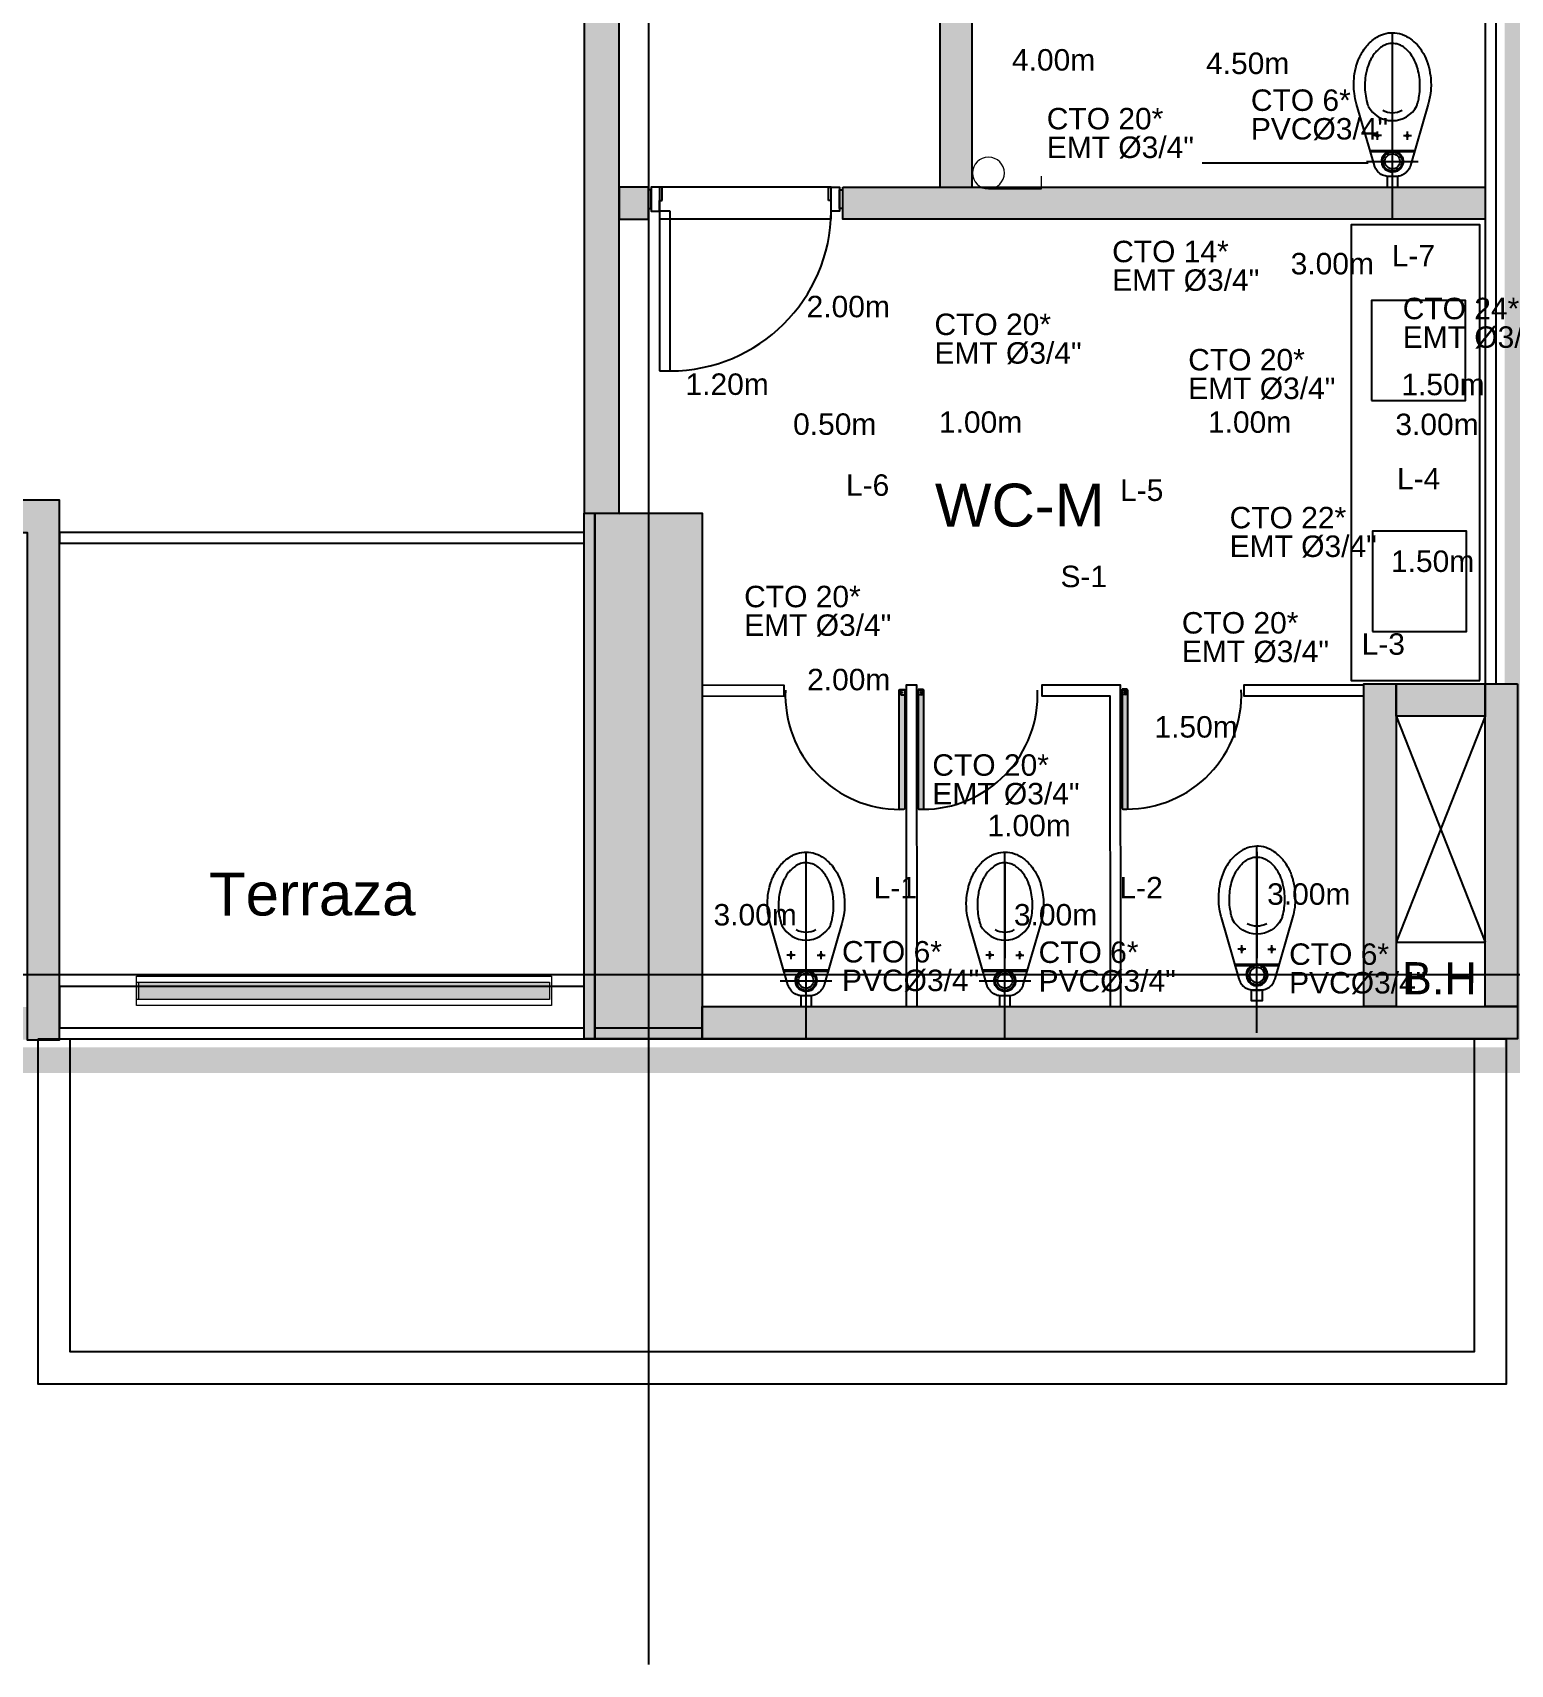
# Model space of a CAD drawing. Header units: metres. Extents: x 357 to 1031, y 43 to 2905.
# Drawn here: x 848.07 to 854.96, y 2472.12 to 2479.73 of the extents above; entities that cross this region are included whole.
import ezdxf
from ezdxf.lldxf.tags import DXFTag

# ---------------------------------------------------------------- set-up
doc = ezdxf.new("R2010")
doc.units = ezdxf.units.M
doc.linetypes.add('HIDDEN', pattern=[9.525, 6.35, -3.175])
for name, color, linetype, lineweight in [('-CN-GYD-ILUMINACIÓN', 3, 'Continuous', 20), ('-CN-GYD-TUBERIA PVC', 96, 'PVC_LINE', 25), ('TEXTOS', 250, 'Continuous', 20)]:
    doc.layers.add(name, color=color, linetype=linetype, lineweight=lineweight)
for name, color, linetype in [('GG_PISO 5', 8, 'Continuous'), ('TEXTO DE MEDIDAS', 7, 'Continuous'), ('TEXTOS MEDIDAS', 7, 'Continuous')]:
    doc.layers.add(name, color=color, linetype=linetype)
doc.styles.get("Standard").update_dxf_attribs({"font": 'arial.ttf'})
tags = doc.linetypes.add('PVC_LINE', pattern='A,0.5,-0.2,["PVC",Standard,S=0.1,R=0,X=-0.1,Y=-0.05],-0.25', length=0.95).pattern_tags.tags
tags[6] = DXFTag(74, 10)

# ---------------------------------------------------------------- blocks, each defined once
blk = doc.blocks.new('A$C14b492fb')
at = {"layer": '-CN-GYD-ILUMINACIÓN', "color": 3, "extrusion": (0, 0, -1)}
blk.add_lwpolyline([(0, 0.353), (0, 0), (-0.086, 0)], dxfattribs=at)
blk.add_circle((-0.106, 0.353), 0.106, dxfattribs=at)
blk = doc.blocks.new('A$Cfe640b9a')
at = {"layer": '-CN-GYD-ILUMINACIÓN'}
h = blk.add_hatch(dxfattribs=at)
h.set_pattern_fill('SWAMP', color=252, scale=0.5, angle=90)
h.set_pattern_definition([(270, (-2.052306, -0.42678), (0.0663011, -0.0153116), [0.0038279, -0.02679527]), (5e-10, (-2.052306, -0.428697), (0.06630109, 0.01531158), [0.00478487, -0.1278173]), (5e-10, (-2.052306, -0.429175), (0.06630109, 0.01531158), [0.0038279, -0.1287743]), (5e-10, (-2.052306, -0.428218), (0.06630109, 0.01531158), [0.0038279, -0.1287743]), (346.9961, (-2.052306, -0.429654), (0.0663011, 0.01531158), [0.00272185, -0.0653243]), (13.0039, (-2.052306, -0.42774), (3e-11, 0.03062316), [0.00272185, -0.0653243])])
h.paths.add_polyline_path([(0.391, -0.5006), (0.391, -0.4212), (-6.0268, -0.4212), (-6.0268, -0.5006)])
h.paths.add_polyline_path([(0.391, -0.4303), (0.391, -0.4823), (0.391, -0.4417)], flags=17)
at = {"layer": '-CN-GYD-ILUMINACIÓN', "color": 4}
for p, q in [((-6.0583, -0.5293), (-6.0583, -0.3925)), ((-6.0583, -0.3925), (0.391, -0.3925)), ((-6.0268, -0.5006), (-6.0268, -0.4212)), ((-6.0268, -0.4212), (0.391, -0.4212)), ((0.357, -0.4212), (0.357, -0.5006)), ((0.391, -0.3925), (0.391, -0.5293)), ((0.391, -0.5293), (-6.0583, -0.5293)), ((0.391, -0.5006), (-6.0268, -0.5006))]:
    blk.add_line(p, q, dxfattribs=at)

msp = doc.modelspace()

# ---------------------------------------------------------------- hatches: boundary and pattern name
at = {"layer": 'GG_PISO 5'}
h = msp.add_hatch(color=256, dxfattribs=at)
h.paths.add_polyline_path([(835.1927, 2527.915), (834.6927, 2527.915), (834.6927, 2529.415), (835.1927, 2529.415)])
h.paths.add_polyline_path([(827.6927, 2527.915), (827.1927, 2527.915), (827.1927, 2529.415), (827.6927, 2529.415)])
h.paths.add_polyline_path([(851.1904, 2527.915), (850.6904, 2527.915), (850.6904, 2529.415), (851.1904, 2529.415)])
h.paths.add_polyline_path([(843.6927, 2527.915), (843.1927, 2527.915), (843.1927, 2529.415), (843.6927, 2529.415)])
h.paths.add_polyline_path([(851.6904, 2519.3901), (851.6904, 2518.8901), (850.1904, 2518.8901), (850.1904, 2519.3901)])
h.paths.add_polyline_path([(835.6927, 2519.3901), (835.6927, 2518.8901), (834.1927, 2518.8901), (834.1927, 2519.3901)])
h.paths.add_polyline_path([(842.6927, 2519.3901), (842.6927, 2518.8901), (844.1927, 2518.8901), (844.1927, 2519.3901)])
h.paths.add_polyline_path([(826.6927, 2519.3901), (826.6927, 2518.8901), (828.1927, 2518.8901), (828.1927, 2519.3901)])
h.paths.add_polyline_path([(851.6904, 2511.3901), (851.6904, 2510.8901), (850.1904, 2510.8901), (850.1904, 2511.3901)])
h.paths.add_polyline_path([(835.6927, 2511.3901), (835.6927, 2510.8901), (834.1927, 2510.8901), (834.1927, 2511.3901)])
h.paths.add_polyline_path([(842.6927, 2511.3901), (842.6927, 2510.8901), (844.1927, 2510.8901), (844.1927, 2511.3901)])
h.paths.add_polyline_path([(826.6927, 2511.3901), (826.6927, 2510.8901), (828.1927, 2510.8901), (828.1927, 2511.3901)])
h.paths.add_polyline_path([(851.6904, 2501.2901), (851.6904, 2500.7901), (850.1904, 2500.7901), (850.1904, 2501.2901)])
h.paths.add_polyline_path([(835.6927, 2501.2901), (835.6927, 2500.7901), (834.1927, 2500.7901), (834.1927, 2501.2901)])
h.paths.add_polyline_path([(842.6927, 2501.2901), (842.6927, 2500.7901), (844.1927, 2500.7901), (844.1927, 2501.2901)])
h.paths.add_polyline_path([(826.6927, 2501.2901), (826.6927, 2500.7901), (828.1927, 2500.7901), (828.1927, 2501.2901)])
h.paths.add_polyline_path([(851.6904, 2493.2901), (851.6904, 2492.7901), (850.1904, 2492.7901), (850.1904, 2493.2901)])
h.paths.add_polyline_path([(835.6927, 2493.2901), (835.6927, 2492.7901), (834.1927, 2492.7901), (834.1927, 2493.2901)])
h.paths.add_polyline_path([(842.6927, 2493.2901), (842.6927, 2492.7901), (844.1927, 2492.7901), (844.1927, 2493.2901)])
h.paths.add_polyline_path([(826.6927, 2493.2901), (826.6927, 2492.7901), (828.1927, 2492.7901), (828.1927, 2493.2901)])
h.paths.add_polyline_path([(843.6927, 2483.6125), (843.1927, 2483.6125), (843.1927, 2482.1172), (843.6927, 2482.1172)])
h.paths.add_polyline_path([(849.7952, 2483.6151), (851.2952, 2483.6151), (851.2952, 2483.1151), (849.7952, 2483.1151)])
h.paths.add_polyline_path([(827.6927, 2482.1149), (827.6927, 2483.6149), (827.1927, 2483.6149), (827.1927, 2482.1149)])
h.paths.add_polyline_path([(835.1927, 2482.1149), (835.1927, 2483.6149), (834.6927, 2483.6149), (834.6927, 2482.1149)])
h.paths.add_polyline_path([(850.6904, 2475.0901), (850.6904, 2477.4901), (851.1904, 2477.4901), (851.1904, 2475.0901)])
h.paths.add_polyline_path([(843.1927, 2477.4901), (843.1927, 2475.0901), (843.6927, 2475.0901), (843.6927, 2477.4901)])
h.paths.add_polyline_path([(834.6927, 2477.4901), (834.6927, 2475.0901), (835.1927, 2475.0901), (835.1927, 2477.4901)])
h.paths.add_polyline_path([(827.6927, 2477.4901), (827.6927, 2475.0901), (827.1927, 2475.0901), (827.1927, 2477.4901)])
at = {"layer": 'GG_PISO 5', "ltscale": 0.03}
h = msp.add_hatch(color=256, dxfattribs=at)
h.dxf.hatch_style = 1
h.paths.add_polyline_path([(838.2525, 2482.1149), (838.2525, 2482.2649), (835.1927, 2482.2652), (835.1927, 2482.1152)])
h.paths.add_polyline_path([(834.8428, 2477.4911), (834.8427, 2482.1158), (834.6927, 2482.1158), (834.6928, 2477.8565), (834.6927, 2477.4911)])
h.paths.add_polyline_path([(838.2524, 2478.9404), (838.1024, 2478.9404), (838.1024, 2482.1149), (838.2524, 2482.1149)])
h.paths.add_polyline_path([(836.8521, 2479.0904), (836.8523, 2477.4008), (837.0024, 2477.4008), (837.0022, 2479.0904)])
h.paths.add_polyline_path([(837.0024, 2477.4008), (837.1524, 2477.4011), (837.1524, 2477.5511), (837.0024, 2477.5509)])
h.paths.add_polyline_path([(838.2524, 2477.5511), (838.1024, 2477.5511), (838.1024, 2476.9014), (838.2524, 2476.9014)])
h.paths.add_polyline_path([(838.0525, 2477.4008), (838.1024, 2477.401), (838.1024, 2477.5511), (838.0525, 2477.5509)])
h.paths.add_polyline_path([(838.1024, 2475.7013), (838.1024, 2475.2065), (838.2525, 2475.2065), (838.2525, 2475.7013)])
h.paths.add_polyline_path([(834.6927, 2475.0564), (838.2525, 2475.0564), (838.2525, 2475.2065), (835.1927, 2475.2065), (835.1927, 2475.091), (834.6927, 2475.091)])
h.paths.add_polyline_path([(841.5682, 2477.5511), (841.5682, 2477.4011), (841.0017, 2477.4011), (841.0017, 2475.0364), (840.8517, 2475.0364), (840.8517, 2477.5511)])
h.paths.add_polyline_path([(844.1206, 2477.5511), (844.1206, 2477.4011), (843.6927, 2477.4011), (843.6927, 2477.491), (843.1927, 2477.491), (843.1927, 2477.4011), (842.7682, 2477.4011), (842.7682, 2477.5511)])
h.paths.add_polyline_path([(841.0017, 2475.0364), (848.0443, 2475.0364), (848.0443, 2475.1891), (841.0017, 2475.1891)])
h.paths.add_polyline_path([(846.3197, 2477.5511), (846.3197, 2477.401), (845.3206, 2477.401), (845.3206, 2477.5511)])
h.paths.add_polyline_path([(845.7451, 2475.1891), (845.8951, 2475.1891), (845.8951, 2477.401), (845.7451, 2477.401), (845.7451, 2477.4031), (845.7451, 2475.1891), (845.7451, 2475.1891)])
h.paths.add_polyline_path([(847.5197, 2477.5511), (847.5197, 2477.401), (848.0443, 2477.401), (848.0443, 2475.0364), (848.1943, 2475.0364), (848.1943, 2477.5511)])
h.paths.add_polyline_path([(851.1904, 2475.191), (854.9916, 2475.191), (854.9916, 2475.041), (850.6403, 2475.0409), (850.6403, 2477.4901), (850.6904, 2477.4901), (850.6904, 2475.0901), (851.1904, 2475.0901)])
h.paths.add_polyline_path([(854.4256, 2476.6947), (854.4257, 2475.191), (854.2756, 2475.191), (854.2756, 2476.6947)], flags=17)
h.paths.add_polyline_path([(854.4256, 2476.6947), (854.8415, 2476.6947), (854.8415, 2476.5447), (854.4256, 2476.5446)], flags=17)
h.paths.add_polyline_path([(854.9916, 2476.6947), (854.9916, 2475.191), (854.8415, 2475.191), (854.8415, 2476.6947)])
h.paths.add_polyline_path([(850.8039, 2477.4898), (850.8038, 2481.3157), (850.6403, 2481.3157), (850.6403, 2477.4904)])
h.paths.add_polyline_path([(851.8468, 2479.0106), (854.8415, 2479.0106), (854.8415, 2478.8605), (851.8468, 2478.8605)])
h.paths.add_polyline_path([(852.2988, 2479.9498), (852.2988, 2479.0106), (852.4489, 2479.0106), (852.4488, 2479.9498)])
h.paths.add_polyline_path([(850.9405, 2479.0106), (850.8038, 2479.0106), (850.8038, 2478.8605), (850.9405, 2478.8605)])
h.paths.add_polyline_path([(854.9916, 2481.1026), (854.9916, 2479.8988), (854.8415, 2479.8988), (854.8415, 2481.1026)])
h.paths.add_polyline_path([(852.2925, 2481.1026), (854.8415, 2481.1027), (854.8415, 2480.9526), (852.2925, 2480.9526)])
h.paths.add_polyline_path([(852.2987, 2484.871), (852.2988, 2483.3101), (852.4489, 2483.3101), (852.4488, 2484.871)])
h.paths.add_polyline_path([(854.0636, 2484.8673), (852.2987, 2484.8712), (852.2987, 2485.0212), (854.0645, 2485.0171)])
h.paths.add_polyline_path([(849.7952, 2483.6167), (846.1437, 2483.6166), (846.1437, 2483.4666), (849.7952, 2483.4667)])
h.paths.add_polyline_path([(848.0943, 2481.1026), (847.9443, 2481.1026), (847.9442, 2482.4277), (848.0943, 2482.4277)])
h.paths.add_polyline_path([(847.9442, 2482.114), (847.9442, 2482.2641), (847.3106, 2482.2646), (847.3106, 2482.1146)])
h.paths.add_polyline_path([(846.4451, 2481.1027), (846.2951, 2481.1027), (846.2951, 2482.1145), (846.4451, 2482.1145)])
h.paths.add_polyline_path([(845.8566, 2482.1143), (845.8566, 2482.2643), (846.5106, 2482.2646), (846.5106, 2482.1146)])
h.paths.add_polyline_path([(844.4927, 2482.1145), (844.4927, 2482.2646), (845.0566, 2482.2649), (845.0566, 2482.1149)])
h.paths.add_polyline_path([(844.796, 2481.1028), (844.6459, 2481.1028), (844.6459, 2482.1146), (844.7959, 2482.1146)])
h.paths.add_polyline_path([(846.1436, 2483.6167), (846.1439, 2486.3156), (846.2941, 2486.3156), (846.2938, 2483.6167)])
h.paths.add_polyline_path([(854.1916, 2486.4656), (846.1437, 2486.4656), (846.1437, 2486.3156), (854.1916, 2486.3156)])
h.paths.add_polyline_path([(841.4008, 2482.1249), (841.4008, 2482.1487), (841.4008, 2482.1295)], flags=17)
h.paths.add_polyline_path([(841.4008, 2482.2646), (841.4008, 2482.1146), (843.1927, 2482.1149), (843.1927, 2482.2649)])
h.paths.add_polyline_path([(841.4009, 2481.104), (841.4009, 2481.085), (841.4009, 2481.0832), (841.4009, 2480.9522), (848.0943, 2480.9526), (848.0943, 2481.1026)])
h.paths.add_polyline_path([(836.4082, 2483.3651), (836.2582, 2483.3651), (836.2582, 2482.2651), (836.4082, 2482.2651)])
at = {"layer": 'GG_PISO 5'}
h = msp.add_hatch(color=256, dxfattribs=at)
edge = h.paths.add_edge_path()
edge.add_line((852.1347, 2476.668), (852.1347, 2476.1143))
edge.add_arc((852.1303, 2476.1143), 0.00439, -89.99969, 0.00031, ccw=False)
edge.add_line((852.1303, 2476.1099), (852.1127, 2476.1099))
edge.add_arc((852.1127, 2476.1143), 0.00439, 180.00031, 270.00031, ccw=False)
edge.add_line((852.1083, 2476.1143), (852.1083, 2476.6636))
edge.add_arc((852.1127, 2476.6636), 0.00439, 90.00031, 180.00031, ccw=False)
edge.add_line((852.1127, 2476.668), (852.1347, 2476.668))
h = msp.add_hatch(color=256, dxfattribs=at)
edge = h.paths.add_edge_path()
edge.add_line((852.198, 2476.6685), (852.198, 2476.1148))
edge.add_arc((852.2024, 2476.1148), 0.00439, 179.99969, 269.99969)
edge.add_line((852.2024, 2476.1104), (852.2199, 2476.1104))
edge.add_arc((852.2199, 2476.1148), 0.00439, 269.99969, 359.99969)
edge.add_line((852.2243, 2476.1148), (852.2243, 2476.6641))
edge.add_arc((852.2199, 2476.6641), 0.00439, 359.99969, 449.99969)
edge.add_line((852.2199, 2476.6685), (852.198, 2476.6685))
h = msp.add_hatch(color=256, dxfattribs=at)
edge = h.paths.add_edge_path()
edge.add_line((853.1481, 2476.6695), (853.1481, 2476.1158))
edge.add_arc((853.1525, 2476.1158), 0.00439, 179.99969, 269.99969)
edge.add_line((853.1525, 2476.1114), (853.1701, 2476.1114))
edge.add_arc((853.1701, 2476.1158), 0.00439, 269.99969, 359.99969)
edge.add_line((853.1745, 2476.1158), (853.1745, 2476.6651))
edge.add_arc((853.1701, 2476.6651), 0.00439, 359.99969, 449.99969)
edge.add_line((853.1701, 2476.6695), (853.1481, 2476.6695))

# ---------------------------------------------------------------- linework, layer by layer
at = {"layer": '-CN-GYD-TUBERIA PVC', "linetype": 'PVC_LINE', "ltscale": 10, "const_width": 0.01, "elevation": 0}
for points in [[(854.2958, 2479.1227), (853.5208, 2479.1227)], [(851.6749, 2475.416), (851.6749, 2475.9109)], [(852.6021, 2475.8657), (852.6021, 2475.416)]]:
    msp.add_lwpolyline(points, dxfattribs=at)
at = {"layer": '-CN-GYD-TUBERIA PVC', "linetype": 'PVC_LINE', "ltscale": 10, "const_width": 0.01}
msp.add_lwpolyline([(853.777, 2475.9136), (853.777, 2475.416)], dxfattribs=at)
at = {"layer": 'GG_PISO 5'}
for p, q in [((850.9404, 2531.6847), (850.9404, 2472.1248)), ((850.9404, 2531.6847), (850.9404, 2472.1248)), ((852.1149, 2476.6614), (852.1149, 2476.6482)), ((852.1369, 2476.6658), (852.1193, 2476.6658)), ((852.1193, 2476.6438), (852.1369, 2476.6438)), ((852.1369, 2476.6438), (852.1369, 2476.6658)), ((852.1369, 2476.6658), (852.1369, 2476.6131)), ((852.1413, 2476.6658), (852.1369, 2476.6658)), ((852.1413, 2476.6131), (852.1413, 2476.6658)), ((852.1914, 2476.6136), (852.1914, 2476.6663)), ((852.1914, 2476.6663), (852.1958, 2476.6663)), ((852.1958, 2476.6663), (852.2133, 2476.6663)), ((852.1958, 2476.6443), (852.1958, 2476.6663)), ((852.1958, 2476.6663), (852.1958, 2476.6136)), ((852.2133, 2476.6443), (852.1958, 2476.6443)), ((852.2177, 2476.6619), (852.2177, 2476.6487)), ((853.1415, 2476.6146), (853.1415, 2476.6673)), ((853.1415, 2476.6673), (853.1459, 2476.6673)), ((853.1459, 2476.6673), (853.1635, 2476.6673)), ((853.1459, 2476.6453), (853.1459, 2476.6673)), ((853.1459, 2476.6673), (853.1459, 2476.6146)), ((853.1635, 2476.6453), (853.1459, 2476.6453)), ((853.1679, 2476.6629), (853.1679, 2476.6497)), ((852.1369, 2476.6131), (852.1413, 2476.6131)), ((852.1958, 2476.6136), (852.1914, 2476.6136)), ((853.1459, 2476.6146), (853.1415, 2476.6146)), ((854.8415, 2476.5447), (854.4257, 2475.491)), ((854.4257, 2476.5446), (854.8415, 2475.4911)), ((825.1732, 2475.3401), (856.9755, 2475.3401))]:
    msp.add_line(p, q, dxfattribs=at)
at = {"layer": 'GG_PISO 5', "extrusion": (-1.55665e-06, -4.47371e-06, 1)}
for p, q in [((854.357, 2479.2502, 0), (854.3196, 2479.2502, 0)), ((854.3383, 2479.2315, 0), (854.3383, 2479.2689, 0)), ((854.4596, 2479.2502, 0), (854.497, 2479.2502, 0)), ((854.4783, 2479.2315, 0), (854.4783, 2479.2689, 0)), ((854.5113, 2479.1802, 0), (854.3054, 2479.1802, 0)), ((854.3846, 2479.1742, 0), (854.307, 2479.1742, 0)), ((854.5096, 2479.1742, 0), (854.4321, 2479.1742, 0)), ((851.6236, 2475.431, 0), (851.5861, 2475.431, 0)), ((851.6049, 2475.4122, 0), (851.6049, 2475.4497, 0)), ((851.7261, 2475.431, 0), (851.7636, 2475.431, 0)), ((851.7449, 2475.4122, 0), (851.7449, 2475.4497, 0)), ((852.5508, 2475.431, 0), (852.5134, 2475.431, 0)), ((852.5321, 2475.4122, 0), (852.5321, 2475.4497, 0)), ((852.6534, 2475.431, 0), (852.6908, 2475.431, 0)), ((852.6721, 2475.4122, 0), (852.6721, 2475.4497, 0)), ((851.7778, 2475.361, 0), (851.5719, 2475.361, 0)), ((851.6511, 2475.355, 0), (851.5736, 2475.355, 0)), ((851.7762, 2475.355, 0), (851.6986, 2475.355, 0)), ((852.7051, 2475.361, 0), (852.4992, 2475.361, 0)), ((852.5784, 2475.355, 0), (852.5008, 2475.355, 0)), ((852.7034, 2475.355, 0), (852.6259, 2475.355, 0))]:
    msp.add_line(p, q, dxfattribs=at)
at = {"layer": 'GG_PISO 5', "extrusion": (1.55665e-06, -4.47371e-06, 1)}
for p, q in [((853.7257, 2475.4581, 0), (853.6883, 2475.4581, 0)), ((853.707, 2475.4393, 0), (853.707, 2475.4768, 0)), ((853.8283, 2475.4581, 0), (853.8657, 2475.4581, 0)), ((853.847, 2475.4393, 0), (853.847, 2475.4768, 0)), ((853.674, 2475.3881, 0), (853.8799, 2475.3881, 0)), ((853.6757, 2475.3821, 0), (853.7532, 2475.3821, 0)), ((853.8007, 2475.3821, 0), (853.8783, 2475.3821, 0))]:
    msp.add_line(p, q, dxfattribs=at)
at = {"layer": 'GG_PISO 5', "ltscale": 5, "const_width": 0.1199}
msp.add_lwpolyline([(823.3992, 2529.416), (854.9916, 2529.416), (854.9916, 2474.941), (823.3992, 2474.941)], close=True, dxfattribs=at)
at = {"layer": 'GG_PISO 5'}
for points in [[(850.8039, 2477.4898), (850.8038, 2481.3158), (850.6403, 2481.3158), (850.6403, 2477.4904)], [(852.2988, 2479.9498), (852.2988, 2479.0106), (852.4489, 2479.0106), (852.4488, 2479.9498)], [(854.8415, 2476.6947), (854.8915, 2476.6947), (854.8915, 2479.8988), (854.8415, 2479.8988)], [(850.9405, 2479.0106), (850.8038, 2479.0106), (850.8038, 2478.8605), (850.9405, 2478.8605)], [(850.9912, 2479.0104), (850.9912, 2478.8628), (851.7922, 2478.8628), (851.7922, 2479.0104)], [(851.8468, 2479.0106), (854.8415, 2479.0106), (854.8415, 2478.8605), (851.8468, 2478.8605)], [(854.8157, 2476.7101), (854.8157, 2478.835), (854.2157, 2478.835), (854.2157, 2476.7101)], [(854.311, 2478.015), (854.7488, 2478.015), (854.7488, 2478.4821), (854.311, 2478.4821)], [(847.5197, 2477.5511), (847.5197, 2477.401), (848.0443, 2477.401), (848.0443, 2475.0364), (848.1943, 2475.0364), (848.1943, 2477.5511)], [(850.6904, 2475.041), (850.6403, 2475.0409), (850.6403, 2477.4901), (850.6904, 2477.4901)], [(850.6904, 2475.0901), (850.6904, 2477.4901), (851.1904, 2477.4901), (851.1904, 2475.0901)], [(850.6403, 2477.351), (850.6403, 2477.401), (848.1943, 2477.401), (848.1943, 2477.351)], [(854.3161, 2476.9392), (854.7539, 2476.9392), (854.7539, 2477.4062), (854.3161, 2477.4062)], [(851.5732, 2476.689), (851.1904, 2476.688), (851.1904, 2476.6379), (851.1904, 2476.6379), (851.1904, 2476.6379), (851.5732, 2476.6389)], [(852.1924, 2475.191), (852.1914, 2476.6889), (852.1413, 2476.6889), (852.1413, 2476.6389), (852.1413, 2476.6389), (852.1423, 2475.191)], [(853.1424, 2475.191), (853.1414, 2476.6896), (852.7736, 2476.6896), (852.7736, 2476.6396), (853.0914, 2476.6396), (853.0924, 2475.191)], [(854.2756, 2476.6896), (853.7154, 2476.6886), (853.7154, 2476.6385), (854.1075, 2476.6385), (854.1075, 2476.6385), (854.2756, 2476.6395)], [(854.4256, 2476.6947), (854.4257, 2475.191), (854.2756, 2475.191), (854.2756, 2476.6947)], [(854.4256, 2476.6947), (854.8415, 2476.6947), (854.8415, 2476.5447), (854.4256, 2476.5446)], [(854.9916, 2476.6947), (854.9916, 2475.191), (854.8415, 2475.191), (854.8415, 2476.6947)], [(854.4257, 2476.5446), (854.4256, 2475.491), (854.8415, 2475.4911), (854.8415, 2476.5446)], [(850.6403, 2475.091), (850.6403, 2475.2839), (848.1943, 2475.2839), (848.1943, 2475.091)], [(851.1904, 2475.191), (854.9916, 2475.191), (854.9916, 2475.041), (851.1904, 2475.041)], [(848.0948, 2475.041), (854.9388, 2475.041), (854.9388, 2473.4308), (848.0948, 2473.4308)], [(848.0948, 2475.041), (854.9388, 2475.041), (854.9388, 2473.4308), (848.0948, 2473.4308)], [(848.2448, 2475.041), (854.7888, 2475.041), (854.7888, 2473.5808), (848.2448, 2473.5808)], [(848.2448, 2475.041), (854.7888, 2475.041), (854.7888, 2473.5808), (848.2448, 2473.5808)], [(850.6904, 2475.041), (850.6904, 2475.091), (851.1903, 2475.091), (851.1904, 2475.041)]]:
    msp.add_lwpolyline(points, close=True, dxfattribs=at)
at = {"layer": 'GG_PISO 5', "extrusion": (-1.55665e-06, -4.47371e-06, 1), "flags": 128}
for points, elevation in [([(854.5754, 2479.3976), (854.4924, 2479.1116, -0.016701), (854.4911, 2479.1071, -0.022806), (854.4887, 2479.1012, -0.021821), (854.4859, 2479.0958, -0.034751), (854.4806, 2479.0876, -0.036571), (854.4738, 2479.08, -0.043988), (854.4643, 2479.0722, -0.052185), (854.4514, 2479.0653, -0.082496), (854.429, 2479.0603, -0.014668), (854.4249, 2479.0601), (854.3917, 2479.0601, -0.083909), (854.3687, 2479.064, -0.098699), (854.3451, 2479.0779, -0.082496), (854.3307, 2479.0958, -0.052185), (854.3249, 2479.1091, -0.009147), (854.3242, 2479.1116), (854.2412, 2479.3976, -0.038438), (854.231, 2479.4464, -0.03221), (854.2283, 2479.488, -0.004356), (854.2284, 2479.4937, -0.034754), (854.2323, 2479.5386, -0.021818), (854.2379, 2479.5663, -0.013779), (854.2427, 2479.5836, -0.009024), (854.2455, 2479.5921, -0.022804), (854.254, 2479.6133, -0.021821), (854.2639, 2479.6328, -0.031515), (854.281, 2479.6592, -0.003233), (854.2825, 2479.6612, -0.036571), (854.3014, 2479.6825, -0.043988), (854.3278, 2479.704, -0.02205), (854.3424, 2479.713, -0.030103), (854.357, 2479.7201, -0.082496), (854.4004, 2479.7299, -0.014666), (854.4083, 2479.7301, -0.083908), (854.4528, 2479.7226, -0.043384), (854.4743, 2479.713, -0.055079), (854.509, 2479.6883, -0.050815), (854.5356, 2479.6592, -0.03155), (854.5528, 2479.6328, -0.052186), (854.5735, 2479.585, -0.001468), (854.5739, 2479.5836, -0.042516), (854.5856, 2479.5297, -0.03221), (854.5883, 2479.488, -0.004357), (854.5883, 2479.4824, -0.034752), (854.5843, 2479.4375, -0.02182), (854.5787, 2479.4098, -0.009707), (854.5754, 2479.3976)], -0.0123), ([(854.4083, 2479.6802, 0.014666), (854.4033, 2479.68, 0.082496), (854.3759, 2479.6738, 0.044795), (854.3623, 2479.6668, 0.007375), (854.3587, 2479.6644, 0.043988), (854.3384, 2479.6478, 0.036571), (854.3239, 2479.6315, 0.018877), (854.3174, 2479.6223, 0.015864), (854.3104, 2479.6107, 0.021821), (854.302, 2479.5941, 0.022804), (854.2947, 2479.576, 0.01791), (854.2902, 2479.5614, 0.004894), (854.2887, 2479.5556, 0.021818), (854.2835, 2479.5298, 0.034754), (854.2798, 2479.4879, 0.004356), (854.2798, 2479.4826, 0.03221), (854.2823, 2479.4437, 0.03362), (854.2902, 2479.4039, 0.010353), (854.2927, 2479.3954, 0.008488), (854.295, 2479.3885)], -0.0124), ([(854.5217, 2479.3885, 0.000935), (854.5219, 2479.3892, 0.017908), (854.5264, 2479.4039, 0.004894), (854.5279, 2479.4096, 0.02182), (854.5332, 2479.4355, 0.034752), (854.5368, 2479.4773, 0.004357), (854.5369, 2479.4826, 0.03221), (854.5344, 2479.5215, 0.033619), (854.5264, 2479.5614, 0.010353), (854.524, 2479.5699, 0.052186), (854.5063, 2479.6107, 0.015899), (854.4992, 2479.6223, 0.066511), (854.4735, 2479.6523, 0.040373), (854.4543, 2479.6668, 0.058094), (854.4365, 2479.6754, 0.083908), (854.4083, 2479.6802)], -0.0124), ([(851.842, 2475.5784), (851.759, 2475.2924, -0.016701), (851.7576, 2475.2879, -0.022806), (851.7552, 2475.282, -0.021821), (851.7525, 2475.2765, -0.034751), (851.7471, 2475.2684, -0.036571), (851.7403, 2475.2608, -0.043988), (851.7308, 2475.253, -0.052185), (851.718, 2475.2461, -0.082496), (851.6956, 2475.241, -0.014668), (851.6915, 2475.2409), (851.6582, 2475.2409, -0.083909), (851.6352, 2475.2448, -0.098699), (851.6116, 2475.2587, -0.082496), (851.5972, 2475.2765, -0.052185), (851.5914, 2475.2899, -0.009147), (851.5907, 2475.2924), (851.5077, 2475.5784, -0.038438), (851.4975, 2475.6271, -0.03221), (851.4948, 2475.6688, -0.004356), (851.4949, 2475.6745, -0.034754), (851.4988, 2475.7194, -0.021818), (851.5044, 2475.7471, -0.013779), (851.5092, 2475.7643, -0.009024), (851.512, 2475.7729, -0.022804), (851.5205, 2475.7941, -0.021821), (851.5304, 2475.8136, -0.031515), (851.5476, 2475.84, -0.003233), (851.5491, 2475.842, -0.036571), (851.5679, 2475.8632, -0.043988), (851.5943, 2475.8848, -0.02205), (851.6089, 2475.8938, -0.030103), (851.6236, 2475.9008, -0.082496), (851.6669, 2475.9107, -0.014666), (851.6748, 2475.9109, -0.083908), (851.7194, 2475.9034, -0.043384), (851.7408, 2475.8938, -0.055079), (851.7755, 2475.869, -0.050815), (851.8021, 2475.84, -0.03155), (851.8193, 2475.8135, -0.052186), (851.84, 2475.7657, -0.001468), (851.8405, 2475.7643, -0.042516), (851.8522, 2475.7105, -0.03221), (851.8548, 2475.6688, -0.004357), (851.8548, 2475.6632, -0.034752), (851.8509, 2475.6183, -0.02182), (851.8453, 2475.5905, -0.009707), (851.842, 2475.5784)], -0.0123), ([(851.6749, 2475.861, 0.014666), (851.6698, 2475.8608, 0.082496), (851.6425, 2475.8546, 0.044795), (851.6289, 2475.8476, 0.007375), (851.6252, 2475.8451, 0.043988), (851.6049, 2475.8286, 0.036571), (851.5905, 2475.8123, 0.018877), (851.584, 2475.8031, 0.015864), (851.5769, 2475.7915, 0.021821), (851.5685, 2475.7749, 0.022804), (851.5613, 2475.7568, 0.01791), (851.5567, 2475.7421, 0.004894), (851.5553, 2475.7364, 0.021818), (851.55, 2475.7105, 0.034754), (851.5464, 2475.6687, 0.004356), (851.5463, 2475.6634, 0.03221), (851.5488, 2475.6245, 0.03362), (851.5567, 2475.5846, 0.010353), (851.5592, 2475.5761, 0.008488), (851.5615, 2475.5692)], -0.0124), ([(851.7882, 2475.5692, 0.000935), (851.7885, 2475.57, 0.017908), (851.793, 2475.5846, 0.004894), (851.7945, 2475.5904, 0.02182), (851.7997, 2475.6162, 0.034752), (851.8034, 2475.6581, 0.004357), (851.8034, 2475.6634, 0.03221), (851.8009, 2475.7023, 0.033619), (851.793, 2475.7421, 0.010353), (851.7905, 2475.7506, 0.052186), (851.7728, 2475.7915, 0.015899), (851.7658, 2475.8031, 0.066511), (851.74, 2475.8331, 0.040373), (851.7208, 2475.8476, 0.058094), (851.703, 2475.8562, 0.083908), (851.6749, 2475.861)], -0.0124), ([(852.7692, 2475.5784), (852.6862, 2475.2924, -0.016701), (852.6848, 2475.2879, -0.022806), (852.6825, 2475.282, -0.021821), (852.6797, 2475.2765, -0.034751), (852.6744, 2475.2684, -0.036571), (852.6676, 2475.2608, -0.043988), (852.658, 2475.253, -0.052185), (852.6452, 2475.2461, -0.082496), (852.6228, 2475.241, -0.014668), (852.6187, 2475.2409), (852.5855, 2475.2409, -0.083909), (852.5625, 2475.2448, -0.098699), (852.5389, 2475.2587, -0.082496), (852.5245, 2475.2765, -0.052185), (852.5187, 2475.2899, -0.009147), (852.518, 2475.2924), (852.435, 2475.5784, -0.038438), (852.4248, 2475.6271, -0.03221), (852.4221, 2475.6688, -0.004356), (852.4221, 2475.6745, -0.034754), (852.4261, 2475.7194, -0.021818), (852.4317, 2475.7471, -0.013779), (852.4365, 2475.7643, -0.009024), (852.4393, 2475.7729, -0.022804), (852.4478, 2475.7941, -0.021821), (852.4576, 2475.8136, -0.031515), (852.4748, 2475.84, -0.003233), (852.4763, 2475.842, -0.036571), (852.4951, 2475.8632, -0.043988), (852.5216, 2475.8848, -0.02205), (852.5361, 2475.8938, -0.030103), (852.5508, 2475.9008, -0.082496), (852.5942, 2475.9107, -0.014666), (852.6021, 2475.9109, -0.083908), (852.6466, 2475.9034, -0.043384), (852.668, 2475.8938, -0.055079), (852.7028, 2475.869, -0.050815), (852.7294, 2475.84, -0.03155), (852.7466, 2475.8135, -0.052186), (852.7673, 2475.7657, -0.001468), (852.7677, 2475.7643, -0.042516), (852.7794, 2475.7105, -0.03221), (852.7821, 2475.6688, -0.004357), (852.782, 2475.6632, -0.034752), (852.7781, 2475.6183, -0.02182), (852.7725, 2475.5905, -0.009707), (852.7692, 2475.5784)], -0.0123), ([(852.6021, 2475.861, 0.014666), (852.5971, 2475.8608, 0.082496), (852.5697, 2475.8546, 0.044795), (852.5561, 2475.8476, 0.007375), (852.5525, 2475.8451, 0.043988), (852.5322, 2475.8286, 0.036571), (852.5177, 2475.8123, 0.018877), (852.5112, 2475.8031, 0.015864), (852.5042, 2475.7915, 0.021821), (852.4957, 2475.7749, 0.022804), (852.4885, 2475.7568, 0.01791), (852.484, 2475.7421, 0.004894), (852.4825, 2475.7364, 0.021818), (852.4773, 2475.7105, 0.034754), (852.4736, 2475.6687, 0.004356), (852.4736, 2475.6634, 0.03221), (852.4761, 2475.6245, 0.03362), (852.484, 2475.5846, 0.010353), (852.4865, 2475.5761, 0.008488), (852.4888, 2475.5692)], -0.0124), ([(852.7155, 2475.5692, 0.000935), (852.7157, 2475.57, 0.017908), (852.7202, 2475.5846, 0.004894), (852.7217, 2475.5904, 0.02182), (852.727, 2475.6162, 0.034752), (852.7306, 2475.6581, 0.004357), (852.7307, 2475.6634, 0.03221), (852.7282, 2475.7023, 0.033619), (852.7202, 2475.7421, 0.010353), (852.7178, 2475.7506, 0.052186), (852.7001, 2475.7915, 0.015899), (852.693, 2475.8031, 0.066511), (852.6673, 2475.8331, 0.040373), (852.6481, 2475.8476, 0.058094), (852.6302, 2475.8562, 0.083908), (852.6021, 2475.861)], -0.0124)]:
    msp.add_lwpolyline(points, format="xyb", dxfattribs=dict(at, elevation=elevation))
at = {"layer": 'GG_PISO 5', "linetype": 'HIDDEN', "ltscale": 0.25, "extrusion": (-1.55665e-06, -4.47371e-06, 1), "elevation": -0.0124}
for points in [[(854.4083, 2478.8602), (854.4083, 2479.7302)], [(854.2883, 2479.1302), (854.5283, 2479.1302)], [(851.6749, 2475.041), (851.6749, 2475.911)], [(852.6021, 2475.041), (852.6021, 2475.911)], [(851.5549, 2475.311), (851.7949, 2475.311)], [(852.4821, 2475.311), (852.7221, 2475.311)]]:
    msp.add_lwpolyline(points, dxfattribs=at)
at = {"layer": 'GG_PISO 5', "extrusion": (-1.55665e-06, -4.47371e-06, 1), "elevation": -0.0124}
for points in [[(854.4333, 2479.0602), (854.3833, 2479.0602), (854.3833, 2479.0102), (854.4333, 2479.0102)], [(851.6999, 2475.241), (851.6499, 2475.241), (851.6499, 2475.191), (851.6999, 2475.191)], [(852.6271, 2475.241), (852.5771, 2475.241), (852.5771, 2475.191), (852.6271, 2475.191)]]:
    msp.add_lwpolyline(points, close=True, dxfattribs=at)
at = {"layer": 'GG_PISO 5'}
for points in [[(850.9405, 2478.9105), (850.9532, 2478.9105), (850.9532, 2478.9977), (850.9405, 2478.9977)], [(851.0039, 2478.9486), (851.0039, 2479.0103), (850.9532, 2479.0103), (850.9532, 2478.8978), (850.9912, 2478.8978), (850.9912, 2478.9486), (851.0039, 2478.9486)], [(851.7795, 2478.9486), (851.7795, 2479.0103), (851.8302, 2479.0103), (851.8302, 2478.8978), (851.7922, 2478.8978), (851.7922, 2478.9486), (851.7795, 2478.9486)], [(851.8429, 2478.9105), (851.8302, 2478.9105), (851.8302, 2478.9977), (851.8429, 2478.9977)]]:
    msp.add_lwpolyline(points, dxfattribs=at)
at = {"layer": 'GG_PISO 5', "linetype": 'HIDDEN'}
msp.add_lwpolyline([(851.0419, 2478.8978), (850.9912, 2478.8978), (850.9912, 2478.1537), (851.0419, 2478.1537)], close=True, dxfattribs=at)
at = {"layer": 'GG_PISO 5'}
for points in [[(852.1347, 2476.668), (852.1347, 2476.1143, -0.414214), (852.1303, 2476.1099), (852.1127, 2476.1099, -0.414214), (852.1083, 2476.1143), (852.1083, 2476.6636, -0.414214), (852.1127, 2476.668)], [(852.198, 2476.6685), (852.198, 2476.1148, 0.414214), (852.2024, 2476.1104), (852.2199, 2476.1104, 0.414214), (852.2243, 2476.1148), (852.2243, 2476.6641, 0.414214), (852.2199, 2476.6685)], [(853.1481, 2476.6695), (853.1481, 2476.1158, 0.414214), (853.1525, 2476.1114), (853.1701, 2476.1114, 0.414214), (853.1745, 2476.1158), (853.1745, 2476.6651, 0.414214), (853.1701, 2476.6695)]]:
    msp.add_lwpolyline(points, format="xyb", close=True, dxfattribs=at)
at = {"layer": 'GG_PISO 5', "extrusion": (1.55665e-06, -4.47371e-06, 1), "flags": 128}
for points, elevation in [([(853.6099, 2475.6054), (853.6929, 2475.3195, 0.016701), (853.6943, 2475.315, 0.022806), (853.6966, 2475.3091, 0.021821), (853.6994, 2475.3036, 0.034751), (853.7047, 2475.2955, 0.036571), (853.7115, 2475.2879, 0.043988), (853.721, 2475.2801, 0.052185), (853.7339, 2475.2732, 0.082496), (853.7563, 2475.2681, 0.014668), (853.7604, 2475.268), (853.7936, 2475.268, 0.083909), (853.8166, 2475.2719, 0.098699), (853.8402, 2475.2858, 0.082496), (853.8546, 2475.3036, 0.052185), (853.8604, 2475.317, 0.009147), (853.8611, 2475.3195), (853.9441, 2475.6054, 0.038438), (853.9543, 2475.6542, 0.03221), (853.957, 2475.6959, 0.004356), (853.957, 2475.7016, 0.034754), (853.953, 2475.7464, 0.021818), (853.9474, 2475.7742, 0.013779), (853.9426, 2475.7914, 0.009024), (853.9398, 2475.8, 0.022804), (853.9313, 2475.8212, 0.021821), (853.9215, 2475.8407, 0.031515), (853.9043, 2475.8671, 0.003233), (853.9028, 2475.8691, 0.036571), (853.8839, 2475.8903, 0.043988), (853.8575, 2475.9119, 0.02205), (853.8429, 2475.9209, 0.030103), (853.8283, 2475.9279, 0.082496), (853.7849, 2475.9378, 0.014666), (853.777, 2475.938, 0.083908), (853.7325, 2475.9305, 0.043384), (853.7111, 2475.9209, 0.055079), (853.6763, 2475.8961, 0.050815), (853.6497, 2475.8671, 0.03155), (853.6325, 2475.8406, 0.052186), (853.6118, 2475.7928, 0.001468), (853.6114, 2475.7914, 0.042516), (853.5997, 2475.7376, 0.03221), (853.597, 2475.6959, 0.004357), (853.5971, 2475.6902, 0.034752), (853.601, 2475.6454, 0.02182), (853.6066, 2475.6176, 0.009707), (853.6099, 2475.6054)], -0.0096), ([(853.6636, 2475.5963, -0.000935), (853.6634, 2475.5971, -0.017908), (853.6589, 2475.6117, -0.004894), (853.6574, 2475.6175, -0.02182), (853.6521, 2475.6433, -0.034752), (853.6485, 2475.6852, -0.004357), (853.6484, 2475.6905, -0.03221), (853.6509, 2475.7293, -0.033619), (853.6589, 2475.7692, -0.010353), (853.6613, 2475.7777, -0.052186), (853.679, 2475.8186, -0.015899), (853.6861, 2475.8302, -0.066511), (853.7118, 2475.8602, -0.040373), (853.731, 2475.8747, -0.058094), (853.7488, 2475.8833, -0.083908), (853.777, 2475.8881)], -0.0097), ([(853.777, 2475.8881, -0.014666), (853.782, 2475.8879, -0.082496), (853.8094, 2475.8817, -0.044795), (853.823, 2475.8747, -0.007375), (853.8266, 2475.8722, -0.043988), (853.8469, 2475.8557, -0.036571), (853.8614, 2475.8394, -0.018877), (853.8679, 2475.8302, -0.015864), (853.8749, 2475.8186, -0.021821), (853.8833, 2475.802, -0.022804), (853.8906, 2475.7839, -0.01791), (853.8951, 2475.7692, -0.004894), (853.8966, 2475.7635, -0.021818), (853.9018, 2475.7376, -0.034754), (853.9055, 2475.6957, -0.004356), (853.9055, 2475.6905, -0.03221), (853.903, 2475.6516, -0.03362), (853.8951, 2475.6117, -0.010353), (853.8926, 2475.6032, -0.008488), (853.8903, 2475.5963)], -0.0097)]:
    msp.add_lwpolyline(points, format="xyb", dxfattribs=dict(at, elevation=elevation))
at = {"layer": 'GG_PISO 5', "linetype": 'HIDDEN', "ltscale": 0.25, "extrusion": (1.55665e-06, -4.47371e-06, 1), "elevation": -0.0097}
for points in [[(853.777, 2475.0681), (853.777, 2475.9381)], [(853.897, 2475.3381), (853.657, 2475.3381)]]:
    msp.add_lwpolyline(points, dxfattribs=at)
at = {"layer": 'GG_PISO 5', "extrusion": (1.55665e-06, -4.47371e-06, 1), "elevation": -0.0097}
msp.add_lwpolyline([(853.752, 2475.2681), (853.802, 2475.2681), (853.802, 2475.2181), (853.752, 2475.2181)], close=True, dxfattribs=at)
at = {"layer": 'GG_PISO 5'}
for centre in [(852.1215, 2476.6548), (852.2111, 2476.6553), (853.1613, 2476.6563)]:
    msp.add_circle(centre, 0.0022, dxfattribs=at)
for centre, radius, start, end in [((851.0413, 2478.9046), 0.7509, 270.044, 359.48672), ((852.1193, 2476.6614), 0.00439, 90.00031, 180.00031), ((852.1193, 2476.6482), 0.00439, 180.00031, 270.00031), ((852.2133, 2476.6619), 0.00439, 359.99969, 89.99969), ((852.2133, 2476.6487), 0.00439, 269.99969, 359.99969), ((853.1635, 2476.6629), 0.00439, 359.99969, 89.99969), ((853.1635, 2476.6497), 0.00439, 269.99969, 359.99969)]:
    msp.add_arc(centre, radius, start, end, dxfattribs=at)
at = {"layer": 'GG_PISO 5', "ltscale": 0.1}
for centre, start, end in [((852.1114, 2476.643), 177.54862, 270.14399), ((852.2213, 2476.6435), 269.85601, 2.45138), ((853.1714, 2476.6445), 269.85601, 2.45138)]:
    msp.add_arc(centre, 0.5331, start, end, dxfattribs=at)
at = {"layer": 'GG_PISO 5', "extrusion": (-1.55665e-06, -4.47371e-06, 1)}
for centre, major_axis, start_param, end_param in [((854.4083, 2479.4484, 0), (0.1211, -0.0421), 3.962815, 6.131668), ((854.4083, 2479.4484, 0), (0.0863, -0.03), 4.528683, 5.5658), ((851.6749, 2475.6292, 0), (0.1211, -0.0421), 3.962815, 6.131668), ((852.6021, 2475.6292, 0), (0.1211, -0.0421), 3.962815, 6.131668), ((851.6749, 2475.6292, 0), (0.0863, -0.03), 4.528683, 5.5658), ((852.6021, 2475.6292, 0), (0.0863, -0.03), 4.528683, 5.5658)]:
    msp.add_ellipse(centre, major_axis=major_axis, ratio=1, start_param=start_param, end_param=end_param, dxfattribs=at)
for centre, major_axis in [((854.3383, 2479.2502, 0), (0.00567, -0.00197)), ((854.4783, 2479.2502, 0), (0.00567, -0.00197)), ((854.4083, 2479.1302, 0), (0.0472, -0.0164)), ((854.4083, 2479.1302, 0), (0.0425, -0.0148)), ((854.4083, 2479.1302, 0), (0.0331, -0.0115)), ((851.6049, 2475.431, 0), (0.00567, -0.00197)), ((851.7449, 2475.431, 0), (0.00567, -0.00197)), ((852.5321, 2475.431, 0), (0.00567, -0.00197)), ((852.6721, 2475.431, 0), (0.00567, -0.00197)), ((851.6749, 2475.311, 0), (0.0472, -0.0164)), ((851.6749, 2475.311, 0), (0.0425, -0.0148)), ((851.6749, 2475.311, 0), (0.0331, -0.0115)), ((852.6021, 2475.311, 0), (0.0472, -0.0164)), ((852.6021, 2475.311, 0), (0.0425, -0.0148)), ((852.6021, 2475.311, 0), (0.0331, -0.0115))]:
    msp.add_ellipse(centre, major_axis=major_axis, ratio=1, dxfattribs=at)
at = {"layer": 'GG_PISO 5', "extrusion": (-1.55665e-06, 4.47371e-06, -1)}
for major_axis, start_param, end_param in [((-0.1211, -0.0421), 3.962815, 6.131668), ((-0.0863, -0.03), 4.528683, 5.5658)]:
    msp.add_ellipse((853.777, 2475.6563, 0), major_axis=major_axis, ratio=1, start_param=start_param, end_param=end_param, dxfattribs=at)
for centre, major_axis in [((853.707, 2475.4581, 0), (-0.00567, -0.00197)), ((853.847, 2475.4581, 0), (-0.00567, -0.00197)), ((853.777, 2475.3381, 0), (-0.0472, -0.0164)), ((853.777, 2475.3381, 0), (-0.0425, -0.0148)), ((853.777, 2475.3381, 0), (-0.0331, -0.0115))]:
    msp.add_ellipse(centre, major_axis=major_axis, ratio=1, dxfattribs=at)

# ---------------------------------------------------------------- block references
at = {"xscale": 0.7, "yscale": 0.7, "rotation": 90}
msp.add_blockref('A$C14b492fb', (852.7724, 2479.0019), dxfattribs=at)
at = {"layer": 'TEXTO DE MEDIDAS', "xscale": 0.3, "rotation": 180}
msp.add_blockref('A$Cfe640b9a', (848.6712, 2474.8032), dxfattribs=at)

# ---------------------------------------------------------------- texts
at = {"layer": 'GG_PISO 5'}
for s, height, rotation, p in [('WC-M ', 0.2, 0.06686, (852.276, 2477.4278)), ('Terraza', 0.2, 0.06686, (848.8919, 2475.615)), ('B.H', 0.15, 359.93314, (854.4526, 2475.2479))]:
    msp.add_text(s, height=height, rotation=rotation, dxfattribs=at).set_placement(p)
at = {"layer": 'TEXTOS', "char_height": 0.1, "attachment_point": 1}
for s, insert, width in [('\\A1;\\pxsm0.8;CTO 6*\\PPVCØ3/4"        ', (853.7486, 2479.4656), 0.680604), ('\\A1;\\pxsm0.8;CTO 20*\\PEMT Ø3/4"       ', (852.7971, 2479.3795), 0.680604), ('\\A1;\\pxsm0.8;CTO 14*\\PEMT Ø3/4"       ', (853.1019, 2478.7603), 0.680604), ('\\A1;\\pxsm0.8;CTO 24*\\PEMT Ø3/4"       ', (854.4564, 2478.4946), 0.680604), ('\\A1;\\pxsm0.8;CTO 20*\\PEMT Ø3/4"       ', (852.2735, 2478.4209), 0.680604), ('\\A1;\\pxsm0.8;CTO 20*\\PEMT Ø3/4"       ', (853.4565, 2478.256), 0.680604), ('\\A1;\\pxsm0.8;CTO 22*\\PEMT Ø3/4"       ', (853.6495, 2477.5199), 0.680604), ('\\A1;\\pxsm0.8;CTO 20*\\PEMT Ø3/4"       ', (851.3864, 2477.1521), 0.680604), ('\\A1;\\pxsm0.8;CTO 20*\\PEMT Ø3/4"       ', (853.4268, 2477.0295), 0.680604), ('\\A1;\\pxsm0.8;CTO 20*\\PEMT Ø3/4"       ', (852.2638, 2476.3667), 0.680604), ('\\A1;\\pxsm0.8;CTO 6*\\PPVCØ3/4"              ', (851.8426, 2475.4963), 0.634151), ('\\A1;\\pxsm0.8;CTO 6*\\PPVCØ3/4"              ', (852.759, 2475.4942), 0.680604), ('\\A1;\\pxsm0.8;CTO 6*\\PPVCØ3/4"              ', (853.927, 2475.4852), 0.680604)]:
    msp.add_mtext(s, dxfattribs=dict(at, insert=insert, width=width))
for s, insert in [('\\pxqc;L-7', (854.1198, 2478.7412)), ('\\pxqc;L-4', (854.1436, 2477.7017)), ('\\pxqc;L-6', (851.5751, 2477.6716)), ('\\pxqc;L-5', (852.8529, 2477.6476)), ('\\pxqc;S-1', (852.5831, 2477.2457)), ('\\pxqc;L-3', (853.979, 2476.9306)), ('\\pxqc;L-1', (851.7044, 2475.7951)), ('\\pxqc;L-2', (852.8501, 2475.7951))]:
    msp.add_mtext_dynamic_manual_height_columns(s, width=0.773487, gutter_width=0.325, heights=[0], dxfattribs=dict(at, insert=insert))
at = {"layer": 'TEXTOS MEDIDAS', "char_height": 0.1, "width": 0.251, "attachment_point": 1}
for s, insert in [('\\A1;\\pxsm0.8;4.00m  ', (852.6348, 2479.6536)), ('\\A1;\\pxsm0.8;4.50m  ', (853.5396, 2479.6375))]:
    msp.add_mtext(s, dxfattribs=dict(at, insert=insert))
at = {"layer": 'TEXTOS MEDIDAS', "char_height": 0.1, "attachment_point": 1}
for s, insert in [('\\pxqc;3.00m', (853.9912, 2478.7036)), ('\\pxqc;2.00m', (851.7347, 2478.5037)), ('\\pxqc;1.20m', (851.1701, 2478.1419)), ('\\pxqc;1.50m', (854.5072, 2478.1404)), ('\\pxqc;0.50m', (851.6717, 2477.9557)), ('\\pxqc;1.00m', (852.3516, 2477.9651)), ('\\pxqc;1.00m', (853.6057, 2477.9651)), ('\\pxqc;3.00m', (854.4793, 2477.9545)), ('\\pxqc;1.50m', (854.4588, 2477.3166)), ('2.00m', (851.6798, 2476.7651)), ('1.50m', (853.2991, 2476.5446)), ('\\pxqc;1.00m', (852.578, 2476.0848)), ('\\pxqc;3.00m', (853.8816, 2475.7653)), ('\\pxqc;3.00m', (851.3008, 2475.6688)), ('\\pxqc;3.00m', (852.7011, 2475.6688))]:
    msp.add_mtext_dynamic_manual_height_columns(s, width=0.27392, gutter_width=0.325, heights=[0], dxfattribs=dict(at, insert=insert))

doc.saveas('drawing.dxf')
